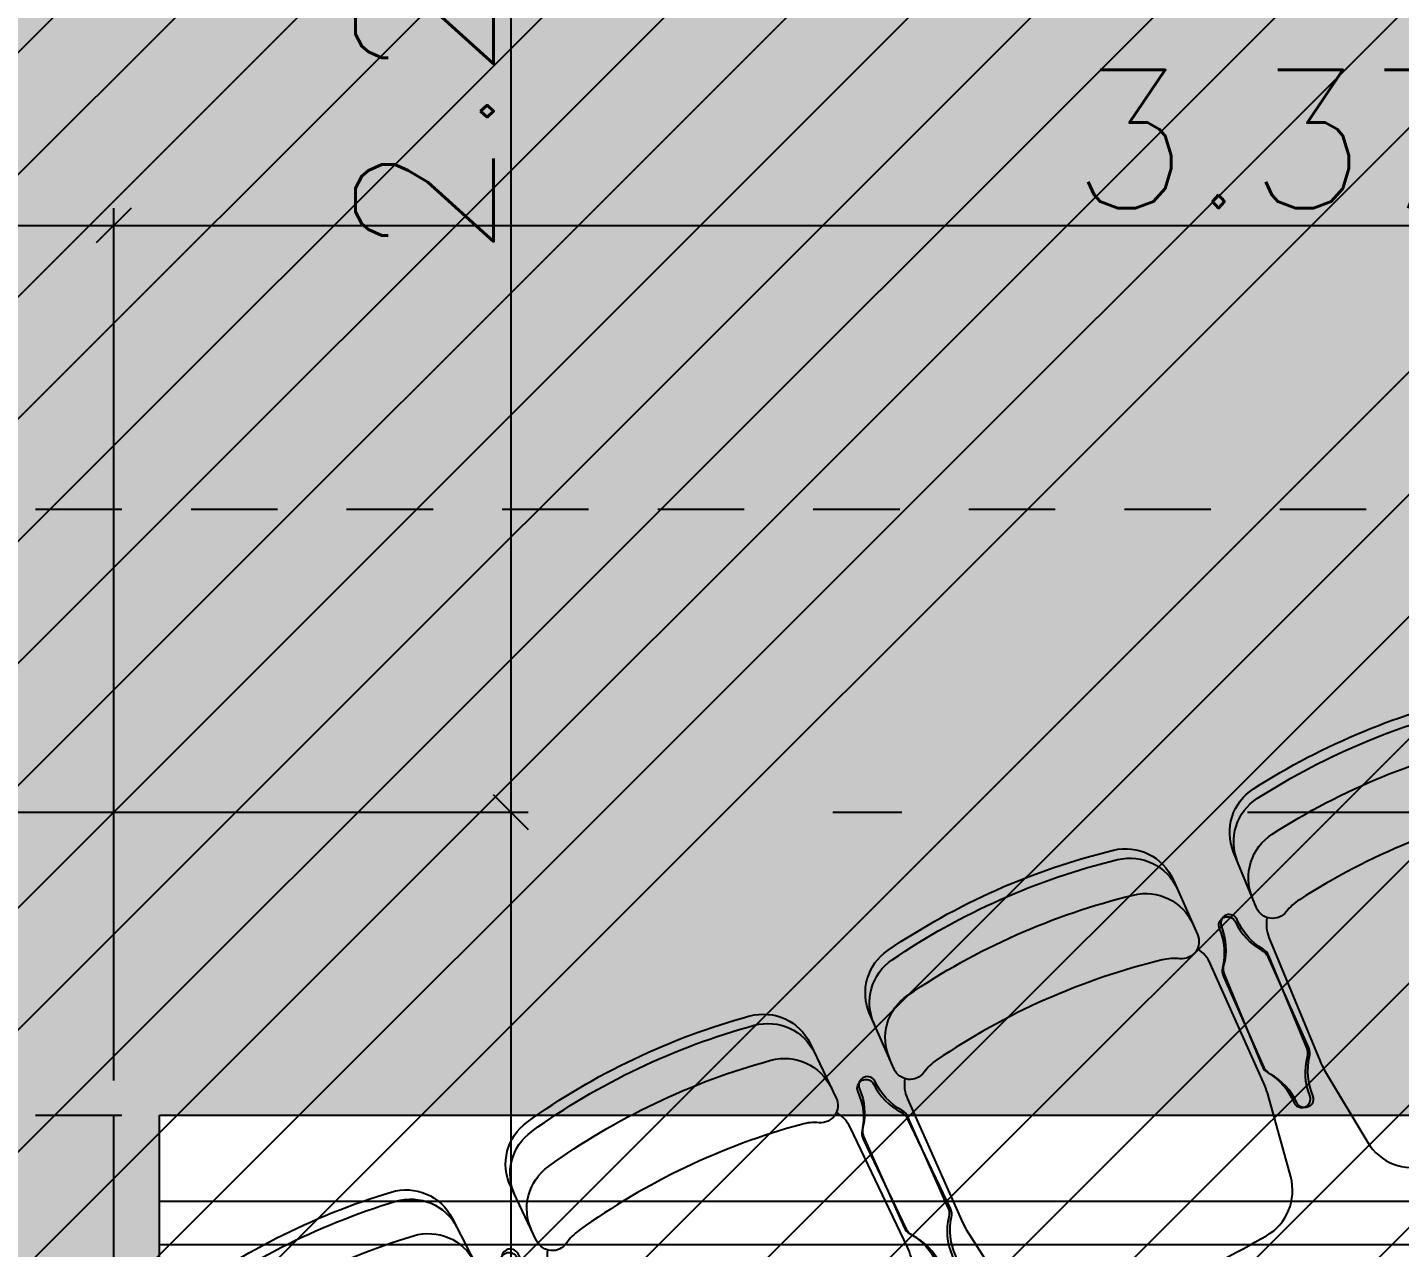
# Model space of a CAD drawing. Header units: millimetres. Extents: x 182 to 575, y -105 to 95.
# Drawn here: x 314.874 to 316.859, y -44.284 to -42.518 of the extents above; entities that cross this region are included whole.
import ezdxf

# ---------------------------------------------------------------- set-up
doc = ezdxf.new("R2010")
doc.units = ezdxf.units.MM
doc.header["$MEASUREMENT"] = 0
doc.linetypes.add('DASHDOT', pattern=[1, 0.5, -0.25, 0, -0.25])
doc.linetypes.add('HIDDEN2', pattern=[0.1875, 0.125, -0.0625])
for name, color, linetype in [('construir', 10, 'Continuous'), ('Cota Nivel', 1, 'Continuous'), ('EIXOS', 31, 'DASHDOT'), ('ESTR', 3, 'Continuous'), ('FORRO', 253, 'Continuous'), ('Mob', 252, 'Continuous'), ('PISO', 252, 'Continuous')]:
    doc.layers.add(name, color=color, linetype=linetype)
doc.styles.add('SIMPLEX', font='simplex', dxfattribs={"height": 0.2})
doc.dimstyles.new('SA-25', dxfattribs={"dimtxt": 0.05, "dimasz": 0.05, "dimexe": 0.025, "dimexo": 0.05, "dimgap": 0.025, "dimtad": 1, "dimzin": 4, "dimdsep": 46, "dimtxsty": 'SIMPLEX', "dimblk": 'OBLIQUE', "dimcen": 0.025, "dimdle": 0.05, "dimclrt": 2, "dimaunit": 1, "dimadec": 3, "dimazin": 0, "dimtfac": 1, "dimtofl": 0, "dimtmove": 0, "dimatfit": 3, "dimldrblk": 'OPEN30', "dimfxl": 1, "dimtolj": 1, "dimtzin": 0, "dimarcsym": 0})

# ---------------------------------------------------------------- blocks, each defined once
blk = doc.blocks.new('XR_BL2_AND_MON-REV15$0$P2000501')
for points in [[(0.2314587047667374, -0.3620438604053149, 0.1493885917164537), (0.2399999999997817, -0.3340943380645101), (0.2399999999997817, -0.1415526186033702, 0.03723968718801749), (0.2388936352872406, -0.1267185733100149), (0.2207144483172669, -0.005523993514593428, 0.3422137777407059), (0.1542570756337298, 0.05795283096762915, 0.05155569645779766), (-0.1542570756337227, 0.05795283096763626, 0.3422137777407046), (-0.2207144483172669, -0.005523993514586323), (-0.2388936352872406, -0.1267185733100149, 0.03723968718801616), (-0.2399999999997817, -0.1415526186033702), (-0.2399999999997888, -0.3340943380645029, 0.1493885917164474), (-0.2314587047667445, -0.3620438604053007)], [(0.2399999999997746, -0.3969815234545919, -0.3626103794525137), (0.1783783783785111, -0.4707786710414936, -0.08991018037199824), (-0.1783783783785111, -0.4707786710414794, -0.3626103794525141), (-0.2399999999997817, -0.3969815234545848)], [(0.2399999999997746, -0.4530091583033524, -0.3626103794525137), (0.178378378378504, -0.526806305890247, -0.08991018037199797), (-0.1783783783785111, -0.526806305890247, -0.3626103794525144), (-0.2399999999997817, -0.4530091583033453)]]:
    blk.add_lwpolyline(points, format="xyb")
for points in [[(-0.2541211112838937, -0.1536075645563315, -0.1648511582363436), (-0.25, -0.1657673710160878), (-0.25, -0.3098795856517853, -0.1648511582363436), (-0.2541211112838937, -0.3220393921115345, 0.1620887611024389), (-0.2725000000000364, -0.3753234783339892, -1), (-0.2974999999996797, -0.3753234783339749, 0.1620887611024389), (-0.3158788887158224, -0.3220393921115345, -0.1648511582363436), (-0.319999999999709, -0.3098795856517853), (-0.3199999999997019, -0.1657673710160878, -0.1648511582363436), (-0.3158788887158153, -0.1536075645563386, 0.1620887611024389), (-0.2974999999996726, -0.1003234783338911, -1), (-0.2725000000000293, -0.1003234783338911, 0.1620887611024389)], [(0.2499999999999929, -0.1657673710160878), (0.25, -0.3098795856517924, 0.1648511582363436), (0.2541211112838866, -0.3220393921115345, -0.1620887611024389), (0.2725000000000364, -0.3753234783339821, 1), (0.2974999999996726, -0.3753234783339821, -0.1620887611024389), (0.3158788887158082, -0.3220393921115345, 0.1648511582363436), (0.3199999999997019, -0.3098795856517853), (0.3199999999997161, -0.165767371016095, 0.1648511582363436), (0.3158788887158153, -0.1536075645563386, -0.1620887611024389), (0.2974999999996655, -0.1003234783338911, 1), (0.2725000000000293, -0.1003234783338911, -0.1620887611024389), (0.2541211112838937, -0.1536075645563528, 0.1648511582363436)], [(-0.1783783783785111, -0.3680563058901853, 0.08991018037199824), (0.1783783783785111, -0.3680563058901924, 0.08627828856473259), (0.2025000000003274, -0.3592110635873311, -0.577350269189631), (0.2399999999997817, -0.3808616986816986), (0.2399999999997888, -0.468009158303218, -0.3626103794525137), (0.178378378378504, -0.5418063058901197, -0.08991018037199824), (-0.1783783783785111, -0.5418063058901268, -0.3626103794525141), (-0.2399999999997888, -0.468009158303218), (-0.2399999999997817, -0.3808616986816986, -0.5773502691896325), (-0.2025000000003345, -0.359211063587324, 0.08627828856473288)]]:
    blk.add_lwpolyline(points, format="xyb", close=True)
blk = doc.blocks.new('_Oblique')
at = {"color": 0, "linetype": 'ByBlock', "lineweight": -2}
blk.add_line((-0.5, -0.5), (0.5, 0.5), dxfattribs=at)
blk = doc.blocks.new('*D141')
at = {"layer": 'Defpoints', "color": 0, "transparency": 16777216}
for p in [(314.9989989555686, -42.80437898225841), (314.9989989555686, -44.09178633993209, 195.1659522324307), (312.6358191932409, -44.15361576590749, 195.1659522324309)]:
    blk.add_point(p, dxfattribs=at)
at = {"layer": 'FORRO', "color": 0, "lineweight": -2, "transparency": 16777216}
for p, q in [((312.6358191932409, -44.10361576590749), (312.6358191932409, -42.77937898225841)), ((314.9989989555686, -44.04178633993209), (314.9989989555686, -42.77937898225841)), ((312.5858191932409, -42.80437898225841), (315.0489989555686, -42.80437898225841))]:
    blk.add_line(p, q, dxfattribs=at)
at = {"layer": 'FORRO', "color": 0, "lineweight": -2, "transparency": 16777216, "xscale": 0.05, "yscale": 0.05, "zscale": 0.05, "rotation": 180}
blk.add_blockref('_Oblique', (312.6358191932409, -42.80437898225841), dxfattribs=at)
at = {"layer": 'FORRO', "color": 0, "lineweight": -2, "transparency": 16777216, "xscale": 0.05, "yscale": 0.05, "zscale": 0.05}
blk.add_blockref('_Oblique', (314.9989989555686, -42.80437898225841), dxfattribs=at)
at = {"layer": 'FORRO', "color": 2, "transparency": 16777216, "insert": (313.8174090744047, -42.67937898225841), "char_height": 0.2, "attachment_point": 5, "style": 'SIMPLEX'}
blk.add_mtext('\\A1;2.36', dxfattribs=at)
blk = doc.blocks.new('_Open30')
at = {"color": 0, "linetype": 'ByBlock', "lineweight": -2}
for p, q in [((-1, 0.26794919), (0, 0)), ((0, 0), (-1, -0.26794919)), ((0, 0), (-1, 0))]:
    blk.add_line(p, q, dxfattribs=at)
blk = doc.blocks.new('*D142')
at = {"layer": 'Defpoints', "color": 0, "transparency": 16777216}
for p in [(318.3665551560073, -42.80437898225841), (314.9989989555686, -44.09178633993209, 195.1659522324307), (318.3665551560073, -44.09178633993088)]:
    blk.add_point(p, dxfattribs=at)
at = {"layer": 'FORRO', "color": 0, "lineweight": -2, "transparency": 16777216}
for p, q in [((314.9989989555686, -44.04178633993209), (314.9989989555686, -42.77937898225841)), ((318.3665551560073, -44.04178633993088), (318.3665551560073, -42.77937898225841)), ((314.9489989555686, -42.80437898225841), (318.4165551560073, -42.80437898225841))]:
    blk.add_line(p, q, dxfattribs=at)
at = {"layer": 'FORRO', "color": 0, "lineweight": -2, "transparency": 16777216, "xscale": 0.05, "yscale": 0.05, "zscale": 0.05, "rotation": 180}
blk.add_blockref('_Oblique', (314.9989989555686, -42.80437898225841), dxfattribs=at)
at = {"layer": 'FORRO', "color": 0, "lineweight": -2, "transparency": 16777216, "xscale": 0.05, "yscale": 0.05, "zscale": 0.05}
blk.add_blockref('_Oblique', (318.3665551560073, -42.80437898225841), dxfattribs=at)
at = {"layer": 'FORRO', "color": 2, "transparency": 16777216, "insert": (316.6827770557879, -42.67937898225841), "char_height": 0.2, "attachment_point": 5, "style": 'SIMPLEX'}
blk.add_mtext('\\A1;3.37', dxfattribs=at)
blk = doc.blocks.new('*D139')
at = {"layer": 'Cota Nivel', "color": 0, "lineweight": -2, "transparency": 16777216}
for p, q in [((315.5734860804685, -41.40338017881825), (315.5734860804685, -43.70338017881169)), ((301.9891603734922, -41.45338017881825), (315.5984860804684, -41.45338017881824)), ((301.9891603734922, -43.6533801788117), (315.5984860804684, -43.65338017881169))]:
    blk.add_line(p, q, dxfattribs=at)
at = {"layer": 'Defpoints', "color": 0, "transparency": 16777216}
for p in [(301.9391603734922, -41.45338017881825), (301.9391603734922, -43.6533801788117), (315.5734860804685, -43.65338017881169)]:
    blk.add_point(p, dxfattribs=at)
at = {"layer": 'Cota Nivel', "color": 0, "lineweight": -2, "transparency": 16777216, "xscale": 0.05, "yscale": 0.05, "zscale": 0.05}
for p, rotation in [((315.5734860804685, -41.45338017881824), 90), ((315.5734860804685, -43.65338017881169), 270)]:
    blk.add_blockref('_Oblique', p, dxfattribs=dict(at, rotation=rotation))
at = {"layer": 'Cota Nivel', "color": 2, "transparency": 16777216, "insert": (315.4484860804684, -42.55338017881505), "char_height": 0.2, "attachment_point": 5, "rotation": 90, "style": 'SIMPLEX'}
blk.add_mtext('\\A1;2.20', dxfattribs=at)
blk = doc.blocks.new('*D140')
at = {"layer": 'Cota Nivel', "color": 0, "lineweight": -2, "transparency": 16777216}
for p, q in [((315.5734860804687, -43.6033801788117), (315.5734860804687, -52.30338017881389)), ((301.9891603734922, -43.6533801788117), (315.5984860804687, -43.65338017881169)), ((301.9891603734922, -52.2533801788139), (315.5984860804687, -52.25338017881389))]:
    blk.add_line(p, q, dxfattribs=at)
at = {"layer": 'Defpoints', "color": 0, "transparency": 16777216}
for p in [(301.9391603734922, -43.6533801788117), (301.9391603734922, -52.2533801788139), (315.5734860804687, -52.25338017881389)]:
    blk.add_point(p, dxfattribs=at)
at = {"layer": 'Cota Nivel', "color": 0, "lineweight": -2, "transparency": 16777216, "xscale": 0.05, "yscale": 0.05, "zscale": 0.05}
for p, rotation in [((315.5734860804687, -43.65338017881169), 90), ((315.5734860804687, -52.25338017881389), 270)]:
    blk.add_blockref('_Oblique', p, dxfattribs=dict(at, rotation=rotation))
at = {"layer": 'Cota Nivel', "color": 2, "transparency": 16777216, "insert": (315.4484860804686, -47.95338017881287), "char_height": 0.2, "attachment_point": 5, "rotation": 90, "style": 'SIMPLEX'}
blk.add_mtext('\\A1;8.60', dxfattribs=at)

msp = doc.modelspace()

# ---------------------------------------------------------------- hatches: boundary and pattern name
at = {"layer": 'construir'}
h = msp.add_hatch(dxfattribs=at)
h.set_pattern_fill('ANSI31', color=256)
h.set_pattern_definition([(45, (0, -50), (-0.08838834764831845, 0.08838834764831845), [])])
edge = h.paths.add_edge_path()
edge.add_line((325.0408201916215, -42.98586665040977), (325.0408201916216, -41.56838013559417))
edge.add_line((325.0408201916216, -41.56838013559417), (321.9241101846069, -41.56838013559417))
edge.add_line((321.9241101846069, -41.56838013559417), (321.9241101845987, -41.47838013558584))
edge.add_line((321.9241101845987, -41.47838013558584), (312.6108191933504, -41.47838013558584))
edge.add_line((312.6108191933504, -41.47838013558584), (312.6108191932412, -43.29911606688592))
edge.add_line((312.6108191932412, -43.29911606688592), (312.9650823550651, -43.65337922870975))
edge.add_line((312.9650823550651, -43.65337922870975), (312.5358191932409, -44.08264422568573))
edge.add_line((312.5358191932409, -44.08264422568573), (312.1491287176586, -43.728380135598))
edge.add_line((312.1491287176586, -43.728380135598), (310.7127626092837, -43.72714104828915))
edge.add_line((310.7127626092837, -43.72714104828915), (310.7127626092839, -47.63962849998994))
edge.add_line((310.7127626092839, -47.63962849998994), (312.6358191932474, -47.63875988241959))
edge.add_line((312.6358191932474, -47.63875988241959), (312.6358191932479, -47.07695096646))
edge.add_arc((325.0259085088563, -63.79343850899647), 20.80757720179194, 89.9589391617904, 126.54546360761299, ccw=False)
at = {"layer": 'FORRO', "transparency": 33554602}
h = msp.add_hatch(color=256, dxfattribs=at)
h.dxf.hatch_style = 1
h.paths.add_polyline_path([(315.0650847492598, -44.09178633993088), (318.3665551560073, -44.09178633993088), (318.3665551560073, -52.15838013559795), (317.2461070110831, -52.15838013559795), (317.2753289288228, -52.20337922871268), (337.1665560314195, -52.20337922871272), (337.4408191932478, -51.92911606688716), (337.4408191932478, -47.64838063559084), (339.3688777739594, -47.61626065793238), (339.3688777739594, -43.72338891268948), (337.9375008917352, -43.72338891268948), (337.5408191932476, -44.12007061118157), (337.0811997854739, -43.64630906778422), (337.470819193245, -43.25668966001336), (337.4708191932449, -41.47838013558811), (312.6108191933504, -41.56838013559315), (312.6358191932409, -43.28168966001493), (313.0004386010125, -43.64630906778649), (312.5478902610603, -44.11299954336931), (312.1416156693674, -43.72086708730679), (310.685455318468, -43.72338013559789), (310.685455318468, -47.64338063558961), (312.6358191932409, -47.64338063558961), (312.6408191932421, -51.92911606688716), (312.9150823550676, -52.20337922871266), (317.2753289288228, -52.20337922871267), (317.2461070110831, -52.15838013559795), (315.0650847492598, -52.15838013559795)])
h.paths.add_polyline_path([(319.215084717786, -44.09178633993122), (324.6165551245334, -44.09178633993122), (324.6165551245334, -52.15838013559829), (319.215084717786, -52.15838013559829)], flags=16)
h.paths.add_polyline_path([(325.4650852587098, -44.09178633993122), (330.8665556654572, -44.09178633993122), (330.8665556654572, -52.15838013559829), (325.4650852587098, -52.15838013559829)], flags=16)
h.paths.add_polyline_path([(331.7150832304839, -44.09178633993088), (335.0165536372313, -44.09178633993088), (335.0165536372313, -52.15838013559795), (331.7150832304839, -52.15838013559795)], flags=16)
at = {"layer": 'FORRO'}
h = msp.add_hatch(dxfattribs=at)
h.set_pattern_fill('ANSI32', color=256, scale=0.5, angle=135)
h.set_pattern_definition([(180, (318.3665551560073, -44.09178633993088), (-1.387778780781446e-17, -0.1875), []), (180, (318.3040551561122, -44.02928634003575), (-1.387778780781446e-17, -0.1875), [])])
h.paths.add_polyline_path([(318.3665551560073, -44.09178633993088), (315.0650847492598, -44.09178633993088), (315.0650847492598, -52.15838013559795), (318.3665551560073, -52.15838013559795)])

# ---------------------------------------------------------------- linework, layer by layer
at = {"layer": 'construir'}
msp.add_arc((325.0408191932519, -63.83715245792992), 20.85128580752016, 53.49254067129261, 126.5074525025819, dxfattribs=at)
at = {"layer": 'EIXOS', "linetype": 'DASHDOT', "ltscale": 2}
msp.add_line((301.9391603734921, -43.65338017881169), (348.4549714798632, -43.65338017881169), dxfattribs=at)
at = {"layer": 'ESTR', "color": 1, "linetype": 'HIDDEN2'}
for p, q in [((312.6358191932404, -43.21497393125985), (337.4458191932497, -43.21497393126121)), ((312.6358191932409, -44.09178633993086), (337.4458191932501, -44.09178633993222))]:
    msp.add_line(p, q, dxfattribs=at)
at = {"layer": 'FORRO'}
msp.add_line((314.9989989555685, -52.20258038425056, 195.1659522324307), (314.9989989555686, -44.09178633993209, 195.1659522324307), dxfattribs=at)
msp.add_lwpolyline([(315.0650847492598, -44.09178633993088), (318.3665551560073, -44.09178633993088), (318.3665551560073, -52.15838013559795), (315.0650847492598, -52.15838013559795)], close=True, dxfattribs=at)
at = {"layer": 'PISO'}
for centre, radius, start, end in [((325.0408191932453, -63.83715245792992), 20.85128580752016, 57.4947468512051, 122.5052531487949), ((324.8561986302147, -63.25489244718079), 19.26806538600744, 90.04573250638417, 125.8584091127446), ((324.8561986302147, -63.25489244718079), 19.26806538600744, 90.04573250638417, 124.8862940484536)]:
    msp.add_arc(centre, radius, start, end, dxfattribs=at)

# ---------------------------------------------------------------- block references
at = {"layer": 'Mob'}
for p, rotation in [((317.0192097826734, -44.05249746003458), 202.4055139293314), ((316.5019558097736, -44.27607279673411), 203.9544986001748), ((315.991317711795, -44.51427327456572), 205.5034832710196), ((315.4876946559158, -44.76699346248586), 207.0524679418645)]:
    msp.add_blockref('XR_BL2_AND_MON-REV15$0$P2000501', p, dxfattribs=dict(at, rotation=rotation))

# ---------------------------------------------------------------- dimensions: what is measured, and where the dimension line sits
at = {"layer": 'Cota Nivel'}
dim = msp.add_linear_dim(base=(315.5734860804685, -43.65338017881169), p1=(301.9391603734921, -41.45338017881824), p2=(301.9391603734921, -43.65338017881169), angle=90, dimstyle='SA-25', dxfattribs=at)
dim.commit()
dim.dimension.update_dxf_attribs({"geometry": '*D139', "text_midpoint": (315.4484860804684, -42.55338017881505)})
dim = msp.add_linear_dim(base=(315.5734860804687, -52.25338017881389), p1=(301.9391603734921, -43.65338017881169), p2=(301.9391603734921, -52.25338017881387), angle=90, dimstyle='SA-25', override={"dimtmove": 1}, dxfattribs=at)
dim.commit()
dim.dimension.update_dxf_attribs({"geometry": '*D140', "text_midpoint": (315.4484860804686, -47.95338017881287)})
at = {"layer": 'FORRO'}
dim = msp.add_linear_dim(base=(314.9989989555686, -42.80437898225841), p1=(312.6358191932409, -44.15361576590749, 195.1659522324309), p2=(314.9989989555686, -44.09178633993209, 195.1659522324307), dimstyle='SA-25', dxfattribs=at)
dim.commit()
dim.dimension.update_dxf_attribs({"geometry": '*D141', "text_midpoint": (313.8174090744047, -42.67937898225841)})
dim = msp.add_linear_dim(base=(318.3665551560073, -42.80437898225841), p1=(314.9989989555686, -44.09178633993209, 195.1659522324307), p2=(318.3665551560073, -44.09178633993088), dimstyle='SA-25', override={"dimtmove": 1}, dxfattribs=at)
dim.commit()
dim.dimension.update_dxf_attribs({"geometry": '*D142', "text_midpoint": (316.6827770557879, -42.67937898225841)})

doc.saveas('drawing.dxf')
